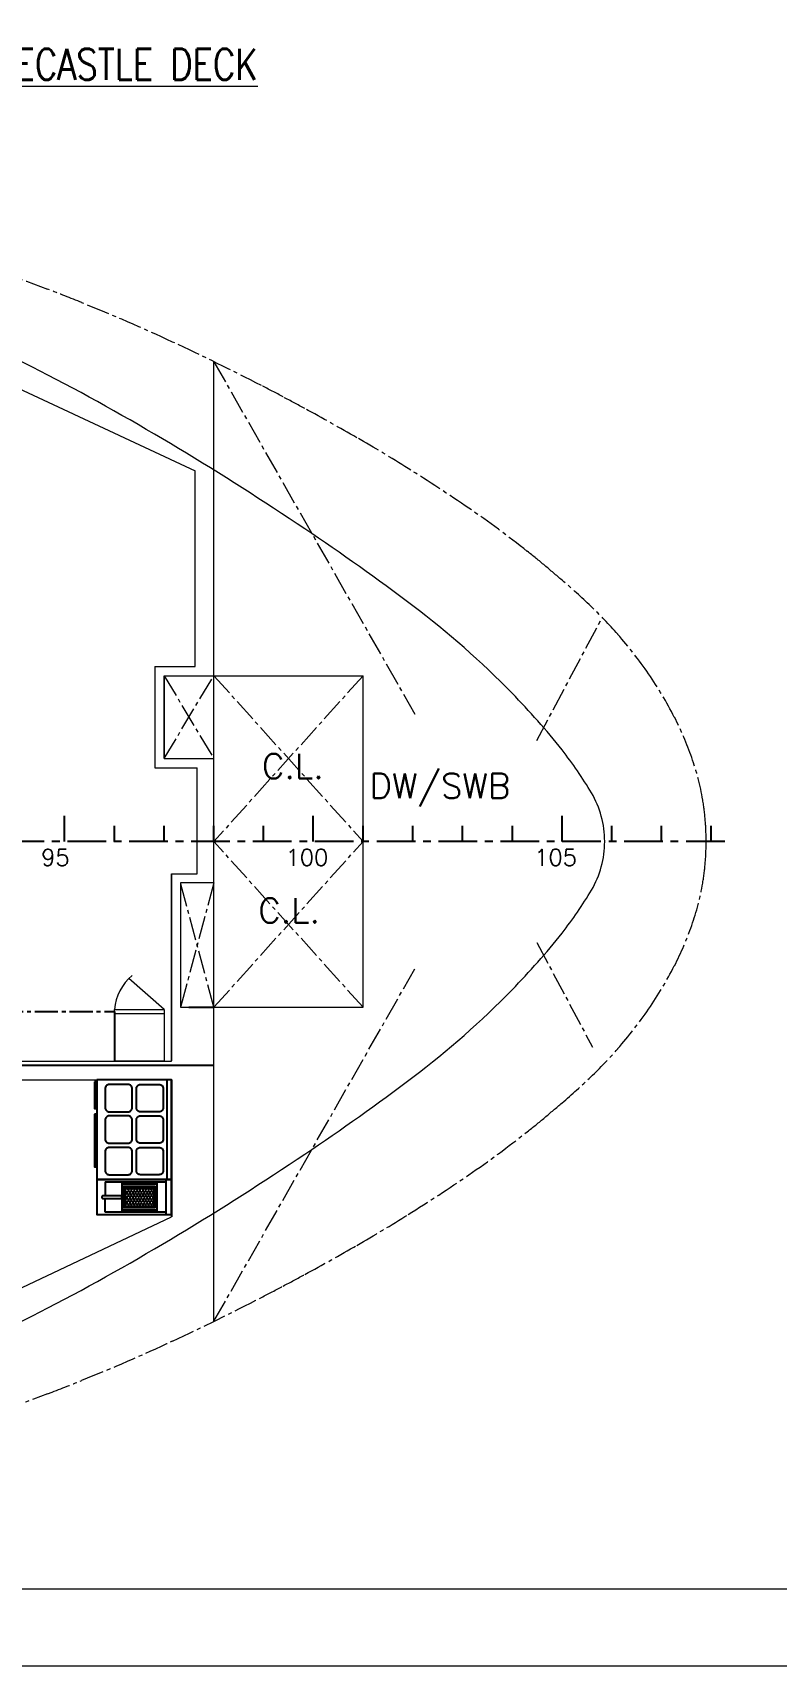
# Model space of a CAD drawing. Extents: x 475189 to 476029, y 1007718 to 1008015.
# Drawn here: x 475794.2 to 475842.3, y 1007718.3 to 1007824 of the extents above; entities that cross this region are included whole.
import ezdxf
from ezdxf.enums import TextEntityAlignment as Align

# ---------------------------------------------------------------- set-up
doc = ezdxf.new("R2010")
doc.units = 0
doc.header["$LTSCALE"] = 2
doc.header["$MEASUREMENT"] = 0
for name, pattern in [('CENTER', [2, 1.25, -0.25, 0.25, -0.25]), ('CENTER2', [1.125, 0.75, -0.125, 0.125, -0.125]), ('HIDDEN', [0.375, 0.25, -0.125])]:
    doc.linetypes.add(name, pattern=pattern)
doc.layers.get('0').update_dxf_attribs({"linetype": 'CONTINUOUS', "lineweight": 0})
for name, color, linetype in [('DIM', 7, 'CONTINUOUS'), ('EQ', 3, 'CONTINUOUS'), ('Frame', 243, 'CONTINUOUS'), ('LAYER002', 7, 'CONTINUOUS'), ('PANELLING', 5, 'CONTINUOUS')]:
    doc.layers.add(name, color=color, linetype=linetype)
for name, color, linetype, lineweight in [('R.B', 6, 'CONTINUOUS', 0), ('Template', 7, 'CONTINUOUS', 0), ('TEXT', 1, 'CONTINUOUS', 0)]:
    doc.layers.add(name, color=color, linetype=linetype, lineweight=lineweight)
doc.styles.add('ROMANS', font='ROMANS.SHX')
doc.styles.add('XT03_5', font='romans', dxfattribs={"width": 0.6, "height": 87.5})

# ---------------------------------------------------------------- blocks, each defined once
blk = doc.blocks.new('EXISTING')
at = {"layer": 'EQ'}
h = blk.add_hatch(dxfattribs=at)
h.set_pattern_fill('HONEY', color=8, scale=0.857762, angle=90, style=0)
h.set_pattern_definition([(270, (475880.9928, 1008049.93709), (0.092855485, -0.160830418), [0.10722028, -0.21444056]), (30, (475880.9928, 1008049.93709), (0.092855485, 0.160830418), [0.10722028, -0.21444056]), (330, (475880.9928, 1008049.93709), (0.18571097, -4e-10), [-0.21444056, 0.10722028])])
h.paths.add_polyline_path([(475802.03, 1007748.07), (475802.03, 1007749.3), (475800.21, 1007749.3), (475800.21, 1007748.07)])
at = {"color": 8, "linetype": 'Continuous'}
for p, q in [((475777.91, 1007808.14), (475804.71, 1007795.66)), ((475805.92, 1007740.65), (475805.92, 1007802.71)), ((475804.71, 1007782.99), (475804.71, 1007795.66)), ((475802.11, 1007782.99), (475802.11, 1007776.45)), ((475802.11, 1007782.99), (475804.71, 1007782.99)), ((475802.7, 1007782.4), (475805.92, 1007782.4)), ((475802.7, 1007777.04), (475802.7, 1007782.4)), ((475815.57, 1007760.96), (475815.57, 1007782.4)), ((475802.11, 1007776.45), (475804.85, 1007776.45)), ((475802.7, 1007777.04), (475805.92, 1007777.04)), ((475804.85, 1007769.59), (475804.85, 1007776.45)), ((475804.85, 1007769.59), (475804.85, 1007775.06)), ((475803.18, 1007769.59), (475803.18, 1007757.5)), ((475803.18, 1007769.59), (475804.85, 1007769.59)), ((475803.18, 1007757.47), (475803.18, 1007769.59)), ((475803.18, 1007769.59), (475804.85, 1007769.59)), ((475777.77, 1007757.47), (475803.18, 1007757.47)), ((475768.12, 1007756.27), (475803.18, 1007756.27)), ((475780.09, 1007736.48), (475803.18, 1007747.4))]:
    blk.add_line(p, q, dxfattribs=at)
at = {"color": 8, "linetype": 'CENTER2'}
for p, q in [((475805.92, 1007802.71), (475818.93, 1007779.89)), ((475826.8, 1007778.22), (475831.03, 1007786.16)), ((475802.7, 1007777.04), (475805.92, 1007782.4)), ((475802.7, 1007782.4), (475805.92, 1007777.04)), ((475805.92, 1007782.4), (475815.57, 1007771.68)), ((475815.57, 1007782.4), (475805.92, 1007771.68)), ((475815.57, 1007760.96), (475805.92, 1007771.68)), ((475805.92, 1007760.96), (475815.57, 1007771.68)), ((475805.92, 1007769), (475803.77, 1007760.96)), ((475805.92, 1007760.96), (475803.77, 1007769)), ((475826.8, 1007765.14), (475830.41, 1007758.37)), ((475805.92, 1007740.65), (475818.93, 1007763.47))]:
    blk.add_line(p, q, dxfattribs=at)
at = {"color": 8}
for p, q in [((475802.7, 1007782.4), (475805.92, 1007782.4)), ((475802.7, 1007782.4), (475802.7, 1007777.04)), ((475805.92, 1007782.4), (475815.57, 1007782.4)), ((475802.7, 1007777.04), (475805.92, 1007777.04)), ((475805.92, 1007769), (475803.77, 1007769)), ((475803.77, 1007769), (475803.77, 1007760.96)), ((475802.7, 1007760.82), (475800.43, 1007762.81)), ((475799.49, 1007757.47), (475799.49, 1007760.82)), ((475799.49, 1007760.82), (475802.7, 1007760.82)), ((475802.7, 1007760.53), (475799.49, 1007760.53)), ((475802.7, 1007760.82), (475802.7, 1007757.47)), ((475803.77, 1007760.96), (475805.92, 1007760.96)), ((475805.92, 1007760.96), (475815.57, 1007760.96)), ((475802.7, 1007757.47), (475799.49, 1007757.47))]:
    blk.add_line(p, q, dxfattribs=at)
at = {"color": 8, "linetype": 'HIDDEN'}
blk.add_line((475802.7, 1007779.88), (475802.7, 1007779.29), dxfattribs=at)
blk.add_line((475802.7, 1007779.88), (475802.7, 1007779.29), dxfattribs=at)
at = {"color": 8, "linetype": 'CENTER2'}
for centre, radius, start, end in [((475754.67, 1007700.24), 114.55, 69.2861, 73.181), ((475754.76, 1007700.51), 114.27, 68.0964, 69.281), ((475752.45, 1007694.77), 120.45, 65.0536, 68.0958), ((475739.23, 1007666.3), 151.84, 62.6476, 65.0615), ((475735.51, 1007659.17), 159.89, 62.0694, 62.6387), ((475738.99, 1007665.66), 152.52, 61.4824, 62.0796), ((475743.34, 1007673.69), 143.39, 59.9359, 61.4769), ((475754.65, 1007693.24), 120.81, 58.1059, 59.9352), ((475763.99, 1007708.22), 103.15, 55.5039, 58.1144), ((475782.58, 1007735.29), 70.31, 51.6704, 55.499), ((475786.08, 1007739.73), 64.66, 50.3731, 51.6623), ((475786.6, 1007740.29), 63.89, 49.0987, 50.4053), ((475794.32, 1007749.25), 52.07, 46.2987, 49.0665), ((475809.6, 1007765.25), 29.95, 41.4811, 46.2909), ((475812.07, 1007767.42), 26.65, 34.5092, 41.5095), ((475813.66, 1007768.53), 24.71, 26.9283, 34.4748), ((475815.85, 1007769.63), 22.27, 19.6285, 26.9507), ((475821.67, 1007771.71), 16.08, 9.498, 19.6291), ((475822.34, 1007771.83), 15.4, 4.4662, 9.4747), ((475820.57, 1007771.68), 17.18, 359.9867, 4.4754), ((475820.57, 1007771.68), 17.18, 355.5246, 0.0133), ((475822.34, 1007771.54), 15.4, 350.5253, 355.5338), ((475821.67, 1007771.65), 16.08, 340.3709, 350.502), ((475815.85, 1007773.73), 22.27, 333.0493, 340.3715), ((475813.66, 1007774.83), 24.71, 325.5252, 333.0717), ((475812.07, 1007775.94), 26.65, 318.4905, 325.4908), ((475809.6, 1007778.11), 29.95, 313.7091, 318.5189), ((475794.32, 1007794.11), 52.07, 310.9335, 313.7013), ((475786.08, 1007803.63), 64.66, 308.3377, 309.6269), ((475786.6, 1007803.07), 63.89, 309.5947, 310.9013), ((475782.58, 1007808.07), 70.31, 304.501, 308.3296), ((475763.99, 1007835.14), 103.15, 301.8856, 304.4961), ((475754.65, 1007850.12), 120.81, 300.0648, 301.8941), ((475743.34, 1007869.67), 143.39, 298.5231, 300.0641), ((475738.99, 1007877.7), 152.52, 297.9204, 298.5176), ((475739.23, 1007877.06), 151.84, 294.9385, 297.3524), ((475735.51, 1007884.2), 159.89, 297.3613, 297.9306), ((475752.45, 1007848.59), 120.45, 291.9042, 294.9464), ((475754.67, 1007843.12), 114.55, 286.819, 290.7139), ((475754.76, 1007842.85), 114.27, 290.719, 291.9036)]:
    blk.add_arc(centre, radius, start, end, dxfattribs=at)
at = {"color": 8}
for centre, radius, start, end in [((475733.92, 1007684.28), 132.57, 62.473, 66.3877), ((475725.05, 1007667.21), 151.81, 58.8249, 62.4824), ((475694.11, 1007616.17), 211.5, 56.1868, 58.8125), ((475727.36, 1007665.76), 151.79, 52.9625, 56.1988), ((475784.62, 1007741.66), 56.71, 44.3057, 52.9521), ((475792.09, 1007748.95), 46.27, 41.2823, 44.3057), ((475791.68, 1007748.55), 46.85, 38.3244, 41.3125), ((475809.06, 1007762.31), 24.68, 30.4581, 38.2839), ((475824.99, 1007771.68), 6.2, 0.0014, 30.4837), ((475824.99, 1007771.68), 6.2, 329.5163, 359.9986), ((475809.06, 1007781.05), 24.68, 321.7161, 329.5419), ((475791.68, 1007794.81), 46.85, 318.6875, 321.6756), ((475792.09, 1007794.41), 46.27, 315.6943, 318.7177), ((475802.7, 1007760.53), 3.22, 129.7613, 174.7613), ((475784.62, 1007801.7), 56.71, 307.0479, 315.6943), ((475727.36, 1007877.6), 151.79, 303.8012, 307.0375), ((475694.11, 1007927.19), 211.5, 301.1875, 303.8132), ((475725.05, 1007876.15), 151.81, 297.5176, 301.1751), ((475733.92, 1007859.08), 132.57, 293.6123, 297.527)]:
    blk.add_arc(centre, radius, start, end, dxfattribs=at)
at = {"layer": 'DIM', "color": 8}
blk.add_line((475799.49, 1007760.69), (475799.49, 1007757.47), dxfattribs=at)
at = {"layer": 'EQ', "color": 8, "linetype": 'CENTER2'}
blk.add_line((475789.84, 1007760.69), (475799.49, 1007760.69), dxfattribs=at)
at = {"layer": 'EQ', "color": 8}
for p, q in [((475802.88, 1007756.27), (475802.88, 1007749.83)), ((475798.36, 1007749.83), (475803.18, 1007749.83)), ((475798.9, 1007749.67), (475798.9, 1007748.79)), ((475798.9, 1007749.67), (475802.81, 1007749.67)), ((475799.99, 1007747.72), (475799.99, 1007749.67)), ((475802.25, 1007747.72), (475802.25, 1007749.67)), ((475802.81, 1007749.83), (475802.81, 1007747.56)), ((475798.9, 1007747.72), (475798.9, 1007748.6)), ((475800.21, 1007748.76), (475799.96, 1007748.76)), ((475799.96, 1007748.68), (475800.21, 1007748.68)), ((475800.21, 1007748.6), (475799.96, 1007748.6)), ((475802.81, 1007747.72), (475798.9, 1007747.72))]:
    blk.add_line(p, q, dxfattribs=at)
for points in [[(475798.2, 1007756.13), (475798.2, 1007754.41), (475798.36, 1007754.41), (475798.36, 1007756.13)], [(475798.36, 1007756.27), (475798.36, 1007749.83), (475803.18, 1007749.83), (475803.18, 1007756.27)], [(475798.2, 1007754.04), (475798.2, 1007750.64), (475798.36, 1007750.64), (475798.36, 1007754.04)], [(475803.18, 1007747.56), (475803.18, 1007749.83), (475798.36, 1007749.83), (475798.36, 1007747.56)], [(475800.21, 1007748.07), (475800.21, 1007749.3), (475802.03, 1007749.3), (475802.03, 1007748.07)]]:
    blk.add_lwpolyline(points, close=True, dxfattribs=at)
for points in [[(475798.89, 1007755.7), (475798.89, 1007754.47, 0.414214), (475799.16, 1007754.2), (475800.37, 1007754.2, 0.414214), (475800.64, 1007754.47), (475800.64, 1007755.7, 0.414214), (475800.37, 1007755.97), (475799.16, 1007755.97, 0.414214)], [(475802.65, 1007755.7), (475802.65, 1007754.47, -0.414214), (475802.38, 1007754.2), (475801.17, 1007754.2, -0.414214), (475800.91, 1007754.47), (475800.91, 1007755.7, -0.414214), (475801.17, 1007755.97), (475802.38, 1007755.97, -0.414214)], [(475798.89, 1007753.67), (475798.89, 1007752.43, 0.414214), (475799.16, 1007752.17), (475800.37, 1007752.17, 0.414214), (475800.64, 1007752.43), (475800.64, 1007753.67, 0.414214), (475800.37, 1007753.94), (475799.16, 1007753.94, 0.414214)], [(475802.65, 1007753.67), (475802.65, 1007752.43, -0.414214), (475802.38, 1007752.17), (475801.17, 1007752.17, -0.414214), (475800.91, 1007752.43), (475800.91, 1007753.67, -0.414214), (475801.17, 1007753.94), (475802.38, 1007753.94, -0.414214)], [(475798.89, 1007751.63), (475798.89, 1007750.4, 0.414214), (475799.16, 1007750.13), (475800.37, 1007750.13, 0.414214), (475800.64, 1007750.4), (475800.64, 1007751.63, 0.414214), (475800.37, 1007751.9), (475799.16, 1007751.9, 0.414214)], [(475802.65, 1007751.63), (475802.65, 1007750.4, -0.414214), (475802.38, 1007750.13), (475801.17, 1007750.13, -0.414214), (475800.91, 1007750.4), (475800.91, 1007751.63, -0.414214), (475801.17, 1007751.9), (475802.38, 1007751.9, -0.414214)], [(475799.96, 1007748.6), (475799.96, 1007748.76), (475798.73, 1007748.76, 0.414214), (475798.68, 1007748.71), (475798.68, 1007748.65, 0.414214), (475798.73, 1007748.6)]]:
    blk.add_lwpolyline(points, format="xyb", close=True, dxfattribs=at)
for points in [[(475799.99, 1007748.6), (475799.99, 1007747.85), (475802.25, 1007747.85), (475802.25, 1007749.51), (475799.99, 1007749.51), (475799.99, 1007748.76)], [(475800.13, 1007748.76), (475800.13, 1007749.38), (475802.11, 1007749.38), (475802.11, 1007747.98), (475800.13, 1007747.98), (475800.13, 1007748.6)]]:
    blk.add_lwpolyline(points, dxfattribs=at)
at = {"layer": 'Frame', "color": 8}
for p, q in [((475796.27, 1007771.68), (475796.27, 1007773.35)), ((475812.35, 1007771.68), (475812.35, 1007773.35)), ((475828.43, 1007771.68), (475828.43, 1007773.35)), ((475799.49, 1007771.68), (475799.49, 1007772.69)), ((475802.7, 1007771.68), (475802.7, 1007772.69)), ((475805.92, 1007771.68), (475805.92, 1007772.69)), ((475809.13, 1007771.68), (475809.13, 1007772.69)), ((475815.57, 1007771.68), (475815.57, 1007772.69)), ((475818.78, 1007771.68), (475818.78, 1007772.69)), ((475822, 1007771.68), (475822, 1007772.69)), ((475825.22, 1007771.68), (475825.22, 1007772.69)), ((475831.65, 1007771.68), (475831.65, 1007772.69)), ((475834.87, 1007771.68), (475834.87, 1007772.69)), ((475838.08, 1007771.68), (475838.08, 1007772.69))]:
    blk.add_line(p, q, dxfattribs=at)
at = {"layer": 'Frame', "color": 8, "linetype": 'CENTER'}
blk.add_line((475838.95, 1007771.68), (475660.08, 1007771.68), dxfattribs=at)
at = {"layer": 'LAYER002', "color": 8, "linetype": 'Continuous'}
for p, q in [((475804.31, 1007760.96), (475805.92, 1007760.96)), ((475757.67, 1007757.21), (475804.31, 1007757.21)), ((475804.31, 1007757.21), (475805.92, 1007757.21))]:
    blk.add_line(p, q, dxfattribs=at)
at = {"layer": 'PANELLING', "color": 8}
blk.add_line((475803.18, 1007756.27), (475803.18, 1007747.4), dxfattribs=at)
at = {"color": 8, "style": 'ROMANS', "width": 0.8}
blk.add_text('%%ULOWER FORECASTLE DECK', height=2.0104, dxfattribs=at).set_placement((475780.63, 1007820.94))
at = {"color": 8, "linetype": 'Continuous', "style": 'ROMANS'}
for s, p in [('C.L.', (475809.03, 1007775.75)), ('DW/SWB', (475815.99, 1007774.48)), ('C.L.', (475808.79, 1007766.41))]:
    blk.add_text(s, height=1.608, dxfattribs=at).set_placement(p)
at = {"color": 8, "linetype": 'ByBlock', "style": 'ROMANS'}
for tag, height, width, p in [('DIRECTION', 0.536, 0.85, (475672.39, 1007828.24)), ('DN', 1.07, 0.708333, (475752.55, 1007802.24))]:
    blk.add_attdef(tag, text='', height=height, dxfattribs=dict(at, width=width)).set_placement(p, align=Align.MIDDLE_RIGHT)
at = {"color": 8, "style": 'XT03_5', "text_generation_flag": 4, "width": 0.6, "flags": 9}
for p, rotation in [((475706.59, 1007775.58), 270), ((475708.82, 1007766.1), 90)]:
    blk.add_attdef('KEYWORD', p, '', height=0.0375, rotation=rotation, dxfattribs=at)
at = {"color": 8, "style": 'XT03_5', "width": 0.6, "flags": 9}
for p, rotation in [((475708.82, 1007775.58), 270), ((475706.59, 1007766.1), 90)]:
    blk.add_attdef('KEYWORD', p, '', height=0.0375, rotation=rotation, dxfattribs=at)
at = {"layer": 'Frame', "color": 8, "style": 'ROMANS'}
for s, p in [(' 95', (475794.02, 1007770.11)), ('100', (475810.56, 1007770.11)), ('105', (475826.64, 1007770.11))]:
    blk.add_text(s, height=1.072, dxfattribs=at).set_placement(p)
at = {"layer": 'TEXT', "color": 8, "style": 'ROMANS', "width": 0.85, "flags": 8}
blk.add_attdef('WTD', text='', height=1.07, rotation=180, dxfattribs=at).set_placement((475705.17, 1007794.2), align=Align.MIDDLE_CENTER)
blk.add_attdef('WTD', text='', height=1.07, dxfattribs=at).set_placement((475731.4, 1007752.46), align=Align.MIDDLE_CENTER)

msp = doc.modelspace()

# ---------------------------------------------------------------- linework, layer by layer
at = {"layer": 'Template', "flags": 128}
msp.add_lwpolyline([(475608.82, 1008015.34), (476028.82, 1008015.34), (476028.82, 1007718.34), (475608.82, 1007718.34)], close=True, dxfattribs=at)
at = {"layer": 'Template', "color": 7, "linetype": 'ByBlock', "lineweight": 13, "flags": 128}
msp.add_lwpolyline([(476023.83, 1007723.33), (475613.82, 1007723.33)], dxfattribs=at)

# ---------------------------------------------------------------- block references
at = {"layer": 'R.B'}
msp.add_blockref('EXISTING', (0, 0), dxfattribs=at)

doc.saveas('drawing.dxf')
